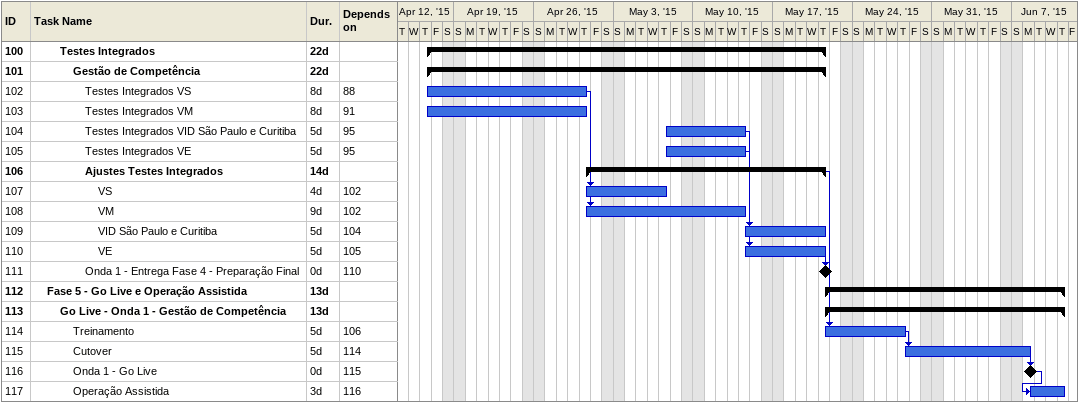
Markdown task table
| ID | Level | Task | Duration | Start | Finish | Predecessors |
|---|---|---|---|---|---|---|
| 100 | 3 | **Testes Integrados** | 22d | 2015-04-16 | 2015-05-21 |  |
| 101 | 4 | **Gestão de Competência** | 22d | 2015-04-16 | 2015-05-21 |  |
| 102 | 5 | Testes Integrados VS | 8d | 2015-04-16 | 2015-04-30 | 88 |
| 103 | 5 | Testes Integrados VM | 8d | 2015-04-16 | 2015-04-30 | 91 |
| 104 | 5 | Testes Integrados VID São Paulo e Curitiba | 5d | 2015-05-07 | 2015-05-14 | 95 |
| 105 | 5 | Testes Integrados VE | 5d | 2015-05-07 | 2015-05-14 | 95 |
| 106 | 5 | **Ajustes Testes Integrados** | 14d | 2015-04-30 | 2015-05-21 |  |
| 107 | 6 | VS | 4d | 2015-04-30 | 2015-05-07 | 102 |
| 108 | 6 | VM | 9d | 2015-04-30 | 2015-05-14 | 102 |
| 109 | 6 | VID São Paulo e Curitiba | 5d | 2015-05-14 | 2015-05-21 | 104 |
| 110 | 6 | VE | 5d | 2015-05-14 | 2015-05-21 | 105 |
| 111 | 5 | Onda 1 - Entrega Fase 4 - Preparação Final | 0d | 2015-05-21 | 2015-05-21 | 110 |
| 112 | 2 | **Fase 5 - Go Live e Operação Assistida** | 13d | 2015-05-21 | 2015-06-11 |  |
| 113 | 3 | **Go Live - Onda 1 - Gestão de Competência** | 13d | 2015-05-21 | 2015-06-11 |  |
| 114 | 4 | Treinamento | 5d | 2015-05-21 | 2015-05-28 | 106 |
| 115 | 4 | Cutover | 5d | 2015-05-28 | 2015-06-08 | 114 |
| 116 | 4 | Onda 1 - Go Live | 0d | 2015-06-08 | 2015-06-08 | 115 |
| 117 | 4 | Operação Assistida | 3d | 2015-06-08 | 2015-06-11 | 116 |
